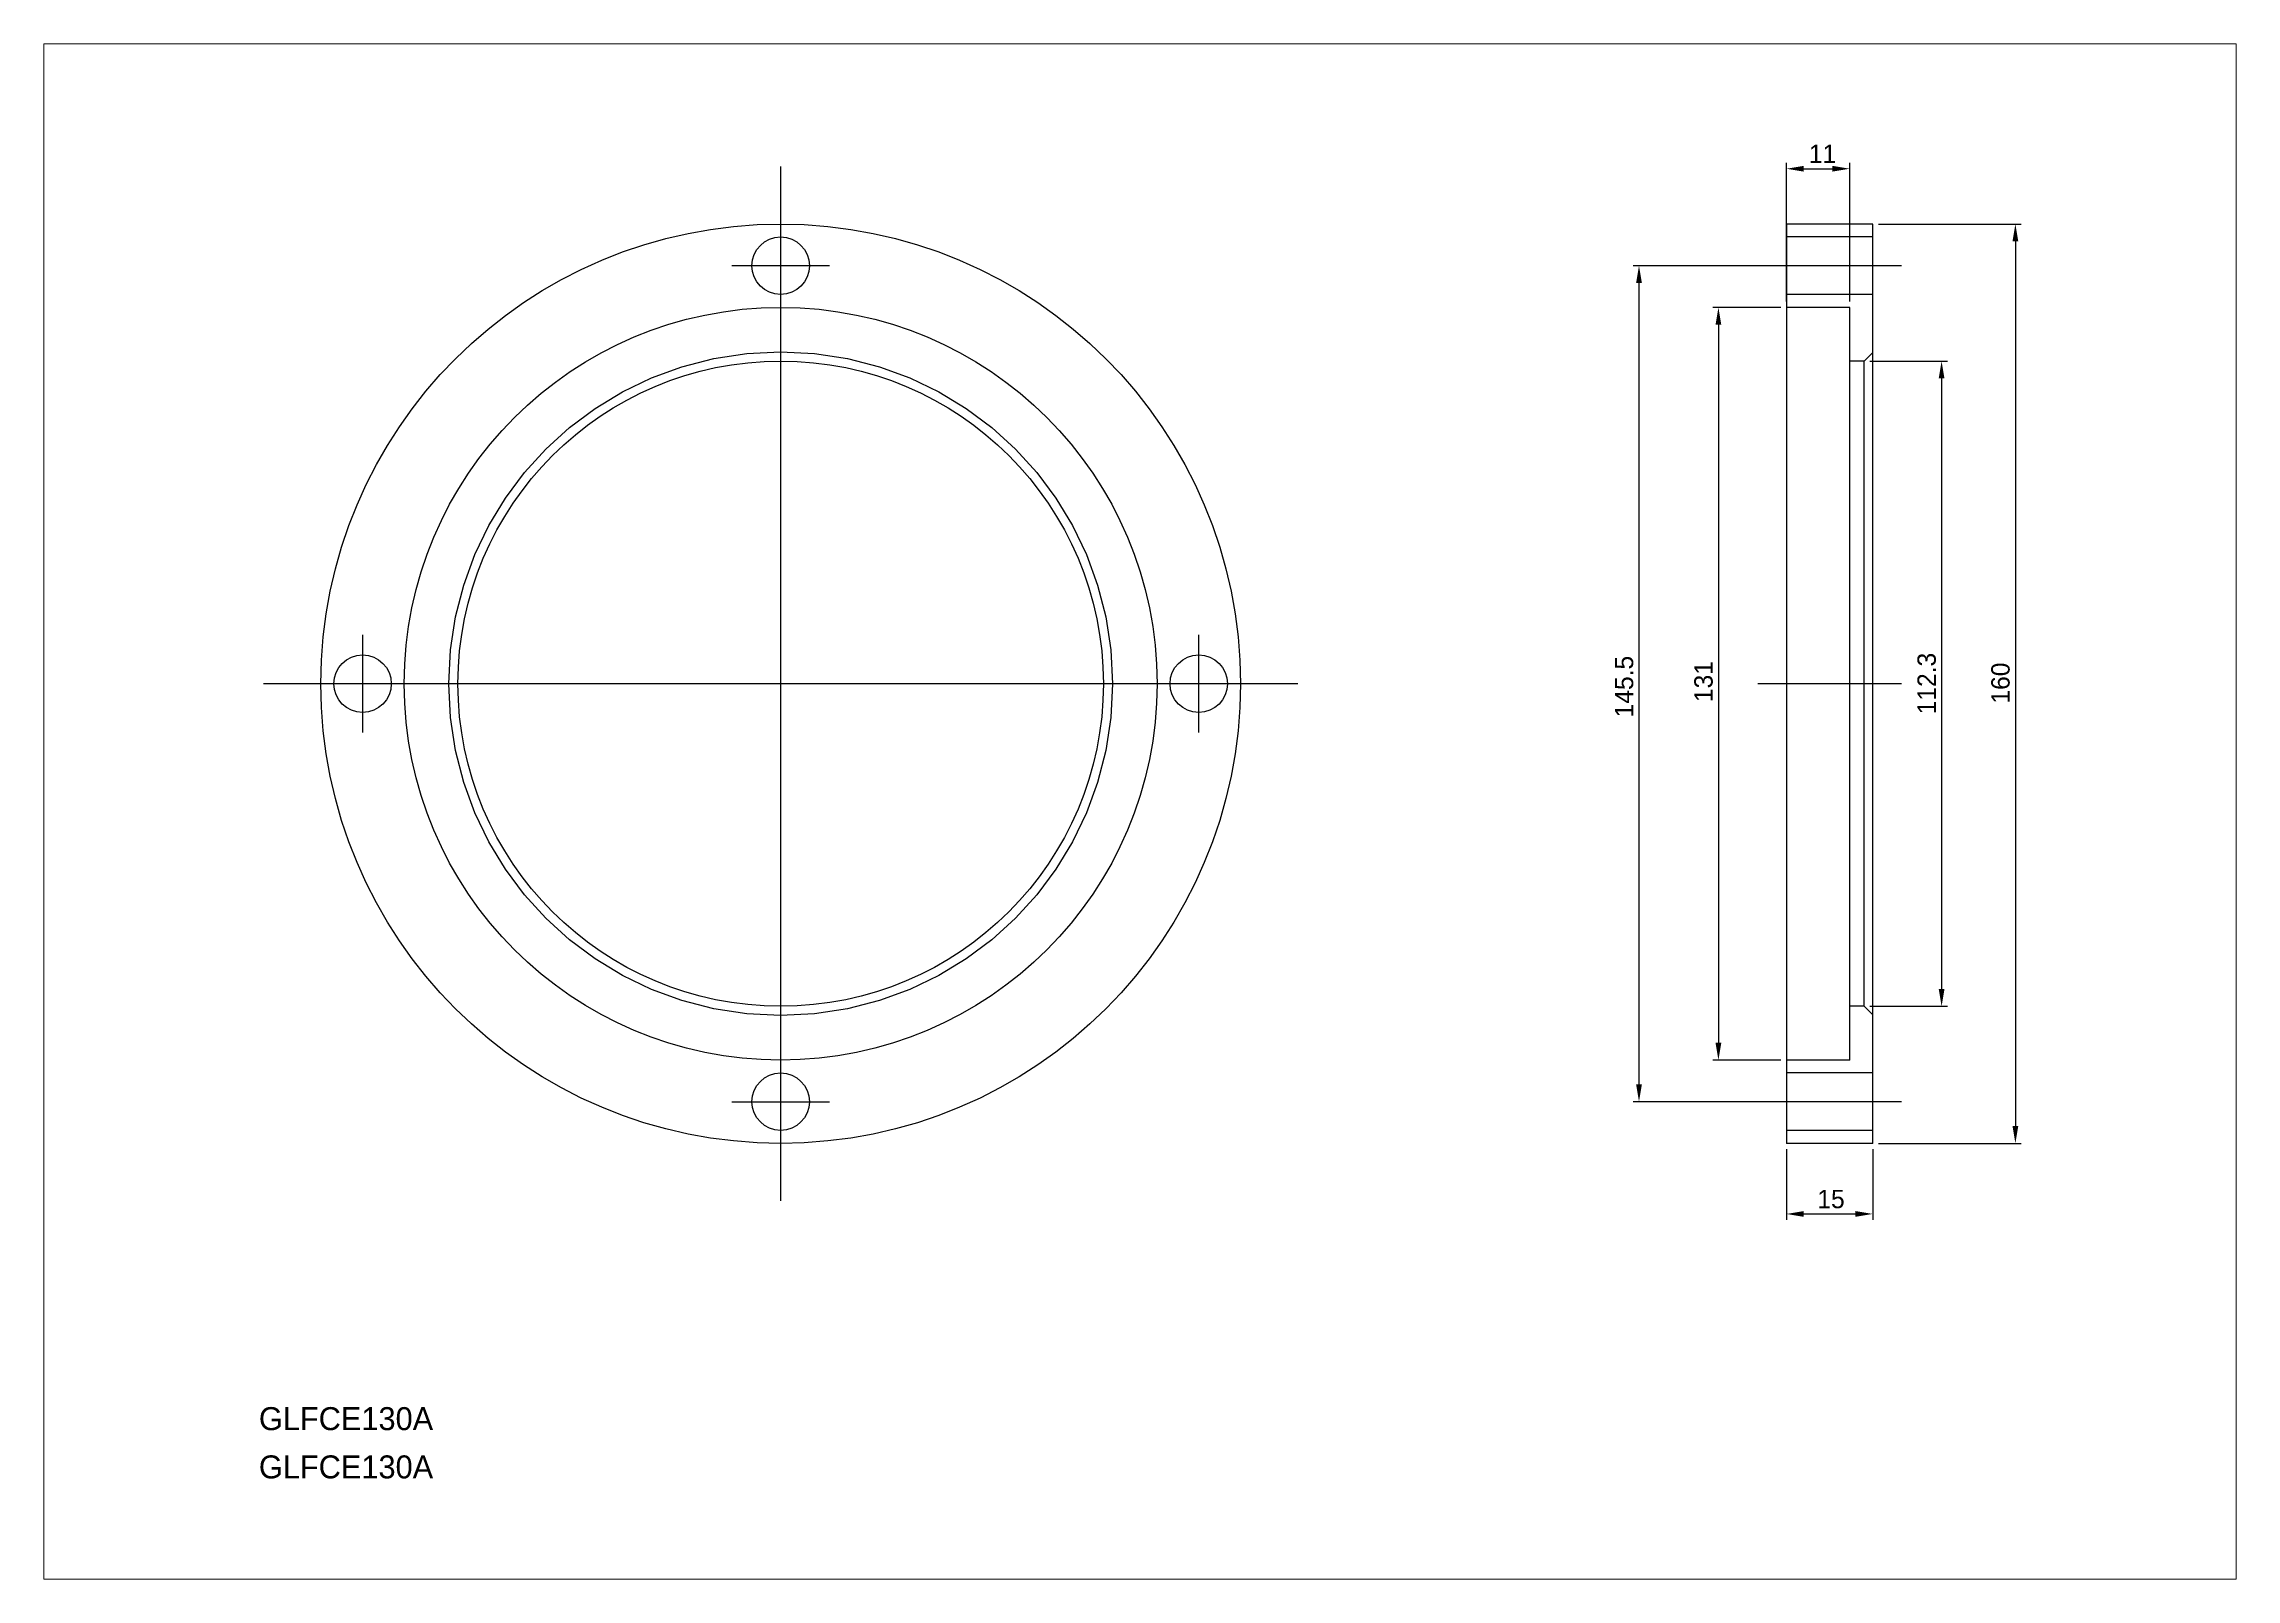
# Paper-space layout 'レイアウト1' of a CAD drawing. Extents: x 1.14 to 10.3, y 0.8 to 7.21.
# The model-space entities are those that its viewports show. They can reach past a viewport. Long polylines and large blocks are cut down to what shows.
import ezdxf

# ---------------------------------------------------------------- set-up
doc = ezdxf.new("R2010")
doc.units = 0
doc.header["$MEASUREMENT"] = 0
doc.linetypes.add('CENTER', pattern=[2, 1.25, -0.25, 0.25, -0.25])
doc.linetypes.add('DASHED', pattern=[0.75, 0.5, -0.25])
doc.layers.get('0').update_dxf_attribs({"linetype": 'CONTINUOUS'})
doc.layers.get('DEFPOINTS').update_dxf_attribs({"linetype": 'CONTINUOUS'})
doc.layers.add('CENTER', color=1, linetype='CONTINUOUS')
doc.layers.add('SIZE', color=7, linetype='CONTINUOUS')
doc.dimstyles.get("Standard").update_dxf_attribs({"dimtxt": 0.18, "dimasz": 0.18, "dimexe": 0.18, "dimexo": 0.0625, "dimgap": 0.09, "dimtad": 0, "dimtih": 1, "dimtoh": 1, "dimdec": 4, "dimzin": 0, "dimdsep": 46, "dimtxsty": 'STANDARD', "dimcen": 0.09, "dimadec": 0, "dimazin": 0, "dimtfac": 1, "dimtdec": 4, "dimtofl": 0, "dimtmove": 2, "dimatfit": 3, "dimfxl": 1, "dimtolj": 1, "dimarcsym": 0})

# ---------------------------------------------------------------- blocks, each defined once
blk = doc.blocks.new('*U3')
at = {"layer": 'SIZE', "color": 0, "linetype": 'Continuous'}
blk.add_text('160', height=3.2, rotation=90, dxfattribs=at).set_placement((247.64, 78.26))
blk = doc.blocks.new('*D2')
at = {"layer": 'DEFPOINTS', "color": 0, "linetype": 'Continuous'}
for p in [(223.81, 161.72), (223.81, 1.72), (248.64, 1.72)]:
    blk.add_point(p, dxfattribs=at)
at = {"layer": 'SIZE', "color": 0, "linetype": 'Continuous'}
for p, q in [((224.81, 161.72), (249.64, 161.72)), ((248.64, 158.72), (248.64, 4.72)), ((224.81, 1.72), (249.64, 1.72))]:
    blk.add_line(p, q, dxfattribs=at)
for points in [[(248.14, 158.72), (249.14, 158.72), (248.64, 161.72)], [(248.14, 4.72), (249.14, 4.72), (248.64, 1.72)]]:
    blk.add_solid(points, dxfattribs=at)
at = {"layer": 'SIZE', "linetype": 'Continuous'}
blk.add_blockref('*U3', (0, 0), dxfattribs=at)
blk = doc.blocks.new('*U5')
at = {"layer": 'SIZE', "color": 0, "linetype": 'Continuous'}
blk.add_text('112.3', height=3.2, rotation=90, dxfattribs=at).set_placement((234.8, 76.39))
blk = doc.blocks.new('*D4')
at = {"layer": 'DEFPOINTS', "color": 0, "linetype": 'Continuous'}
for p in [(222.31, 137.87), (222.31, 25.57), (235.8, 25.57)]:
    blk.add_point(p, dxfattribs=at)
at = {"layer": 'SIZE', "color": 0, "linetype": 'Continuous'}
for p, q in [((223.31, 137.87), (236.8, 137.87)), ((235.8, 134.87), (235.8, 28.57)), ((223.31, 25.57), (236.8, 25.57))]:
    blk.add_line(p, q, dxfattribs=at)
for points in [[(235.3, 134.87), (236.3, 134.87), (235.8, 137.87)], [(235.3, 28.57), (236.3, 28.57), (235.8, 25.57)]]:
    blk.add_solid(points, dxfattribs=at)
at = {"layer": 'SIZE', "linetype": 'Continuous'}
blk.add_blockref('*U5', (0, 0), dxfattribs=at)
blk = doc.blocks.new('*U7')
at = {"layer": 'SIZE', "color": 0, "linetype": 'Continuous'}
blk.add_text('131', height=3.2, rotation=90, dxfattribs=at).set_placement((195.97, 78.52))
blk = doc.blocks.new('*D6')
at = {"layer": 'DEFPOINTS', "color": 0, "linetype": 'Continuous'}
for p in [(208.81, 147.22), (196.97, 16.22), (208.81, 16.22)]:
    blk.add_point(p, dxfattribs=at)
at = {"layer": 'SIZE', "color": 0, "linetype": 'Continuous'}
for p, q in [((207.81, 147.22), (195.97, 147.22)), ((196.97, 144.22), (196.97, 19.22)), ((207.81, 16.22), (195.97, 16.22))]:
    blk.add_line(p, q, dxfattribs=at)
for points in [[(196.47, 144.22), (197.47, 144.22), (196.97, 147.22)], [(196.47, 19.22), (197.47, 19.22), (196.97, 16.22)]]:
    blk.add_solid(points, dxfattribs=at)
at = {"layer": 'SIZE', "linetype": 'Continuous'}
blk.add_blockref('*U7', (0, 0), dxfattribs=at)
blk = doc.blocks.new('*U9')
at = {"layer": 'SIZE', "color": 0, "linetype": 'Continuous'}
blk.add_text('145.5', height=3.2, rotation=90, dxfattribs=at).set_placement((182.15, 75.86))
blk = doc.blocks.new('*D8')
at = {"layer": 'DEFPOINTS', "color": 0, "linetype": 'Continuous'}
for p in [(208.81, 154.47), (183.15, 8.97), (208.81, 8.97)]:
    blk.add_point(p, dxfattribs=at)
at = {"layer": 'SIZE', "color": 0, "linetype": 'Continuous'}
for p, q in [((207.81, 154.47), (182.15, 154.47)), ((183.15, 151.47), (183.15, 11.97)), ((207.81, 8.97), (182.15, 8.97))]:
    blk.add_line(p, q, dxfattribs=at)
for points in [[(182.65, 151.47), (183.65, 151.47), (183.15, 154.47)], [(182.65, 11.97), (183.65, 11.97), (183.15, 8.97)]]:
    blk.add_solid(points, dxfattribs=at)
at = {"layer": 'SIZE', "linetype": 'Continuous'}
blk.add_blockref('*U9', (0, 0), dxfattribs=at)
blk = doc.blocks.new('*U11')
at = {"layer": 'SIZE', "color": 0, "linetype": 'Continuous'}
blk.add_text('11', height=3.2, dxfattribs=at).set_placement((212.71, 172.35))
blk = doc.blocks.new('*D10')
at = {"layer": 'DEFPOINTS', "color": 0, "linetype": 'Continuous'}
for p in [(219.81, 171.35), (208.81, 147.22), (219.81, 147.22)]:
    blk.add_point(p, dxfattribs=at)
at = {"layer": 'SIZE', "color": 0, "linetype": 'Continuous'}
for p, q in [((208.81, 148.22), (208.81, 172.35)), ((219.81, 148.22), (219.81, 172.35)), ((211.81, 171.35), (216.81, 171.35))]:
    blk.add_line(p, q, dxfattribs=at)
for points in [[(211.81, 171.85), (211.81, 170.85), (208.81, 171.35)], [(216.81, 171.85), (216.81, 170.85), (219.81, 171.35)]]:
    blk.add_solid(points, dxfattribs=at)
at = {"layer": 'SIZE', "linetype": 'Continuous'}
blk.add_blockref('*U11', (0, 0), dxfattribs=at)
blk = doc.blocks.new('*U13')
at = {"layer": 'SIZE', "color": 0, "linetype": 'Continuous'}
blk.add_text('15', height=3.2, dxfattribs=at).set_placement((214.18, -9.57))
blk = doc.blocks.new('*D12')
at = {"layer": 'DEFPOINTS', "color": 0, "linetype": 'Continuous'}
for p in [(208.81, 1.72), (223.81, 1.72), (223.81, -10.57)]:
    blk.add_point(p, dxfattribs=at)
at = {"layer": 'SIZE', "color": 0, "linetype": 'Continuous'}
for p, q in [((208.81, 0.72), (208.81, -11.57)), ((223.81, 0.72), (223.81, -11.57)), ((211.81, -10.57), (220.81, -10.57))]:
    blk.add_line(p, q, dxfattribs=at)
for points in [[(211.81, -10.07), (211.81, -11.07), (208.81, -10.57)], [(220.81, -10.07), (220.81, -11.07), (223.81, -10.57)]]:
    blk.add_solid(points, dxfattribs=at)
at = {"layer": 'SIZE', "linetype": 'Continuous'}
blk.add_blockref('*U13', (0, 0), dxfattribs=at)

msp = doc.modelspace()

# ---------------------------------------------------------------- linework, layer by layer
at = {"color": 7, "linetype": 'Continuous'}
for p, q in [((223.81094, 161.72237), (208.81094, 161.72237)), ((208.81094, 161.72237), (208.81094, 1.72237)), ((223.81094, 1.72237), (223.81094, 161.72237)), ((-31.69142, 81.72237), (-46.19142, 81.72237)), ((223.81094, 1.72237), (208.81094, 1.72237))]:
    msp.add_line(p, q, dxfattribs=at)
at = {"color": 3, "linetype": 'DASHED'}
for p, q in [((223.81094, 159.47237), (208.81094, 159.47237)), ((223.81094, 149.47237), (208.81094, 149.47237)), ((219.81094, 147.22237), (208.81094, 147.22237)), ((219.81094, 16.22237), (219.81094, 147.22237)), ((222.31094, 137.87237), (219.81094, 137.87237)), ((223.81094, 139.37237), (222.31094, 137.87237)), ((222.31094, 25.57237), (222.31094, 137.87237)), ((222.31094, 25.57237), (219.81094, 25.57237)), ((223.81094, 24.07237), (222.31094, 25.57237)), ((219.81094, 16.22237), (208.81094, 16.22237)), ((223.81094, 13.97237), (208.81094, 13.97237)), ((223.81094, 3.97237), (208.81094, 3.97237))]:
    msp.add_line(p, q, dxfattribs=at)
at = {"color": 7, "linetype": 'Continuous'}
for centre, radius in [((33.80858, 81.72237), 80), ((33.80858, 154.47237), 5), ((33.80858, 81.72237), 65.5), ((33.80858, 81.72237), 56.15), ((-38.94142, 81.72237), 5), ((106.55858, 81.72237), 5), ((33.80858, 8.97237), 5)]:
    msp.add_circle(centre, radius, dxfattribs=at)
at = {"color": 3, "linetype": 'DASHED'}
msp.add_circle((33.80858, 81.72237), 57.75, dxfattribs=at)
at = {"layer": 'CENTER', "color": 1, "linetype": 'CENTER'}
for p, q in [((33.80858, 171.72237), (33.80858, -8.27763)), ((42.30858, 154.47237), (25.30858, 154.47237)), ((228.81094, 154.47237), (203.81094, 154.47237)), ((-38.94142, 90.22237), (-38.94142, 73.22237)), ((106.55858, 73.22237), (106.55858, 90.22237)), ((123.80858, 81.72237), (-56.19142, 81.72237)), ((228.81094, 81.72237), (203.81094, 81.72237)), ((25.30858, 8.97237), (42.30858, 8.97237)), ((228.81094, 8.97237), (203.81094, 8.97237))]:
    msp.add_line(p, q, dxfattribs=at)

# ---------------------------------------------------------------- texts
at = {"color": 7, "linetype": 'Continuous'}
for p in [(-56.97589, -48.19437), (-56.97589, -56.59317)]:
    msp.add_text('GLFCE130A', height=4, dxfattribs=at).set_placement(p)

# ---------------------------------------------------------------- dimensions: what is measured, and where the dimension line sits
at = {"layer": 'SIZE', "linetype": 'Continuous'}
for base, p1, p2, picture, middle in [((219.81094, 171.34723), (208.81094, 147.22237), (219.81094, 147.22237), '*D10', (214.31094, 173.94723)), ((223.81094, -10.56604), (208.81094, 1.72237), (223.81094, 1.72237), '*D12', (216.31094, -7.96604))]:
    dim = msp.add_linear_dim(base=base, p1=p1, p2=p2, dimstyle='STANDARD', dxfattribs=at)
    dim.commit()
    dim.dimension.update_dxf_attribs({"geometry": picture, "text_midpoint": middle})
for base, p1, p2, picture, middle in [((248.63874, 1.72237), (223.81094, 161.72237), (223.81094, 1.72237), '*D2', (246.03874, 81.72237)), ((183.14828, 8.97237), (208.81094, 154.47237), (208.81094, 8.97237), '*D8', (180.54828, 81.72237)), ((196.97039, 16.22237), (208.81094, 147.22237), (208.81094, 16.22237), '*D6', (194.37039, 81.72237)), ((235.80393, 25.57237), (222.31094, 137.87237), (222.31094, 25.57237), '*D4', (233.20393, 81.72237))]:
    dim = msp.add_linear_dim(base=base, p1=p1, p2=p2, angle=90, dimstyle='STANDARD', dxfattribs=at)
    dim.commit()
    dim.dimension.update_dxf_attribs({"geometry": picture, "text_midpoint": middle})

psp = doc.layouts.new('レイアウト1')

# ---------------------------------------------------------------- viewports
at = {"layer": 'SIZE', "linetype": 'Continuous'}
psp.add_viewport(center=(5.7217, 4.0083), size=(9.1547, 6.413333), view_center_point=(96.33142, 59.47703), view_height=267.2222108, dxfattribs=at)

doc.saveas('drawing.dxf')
